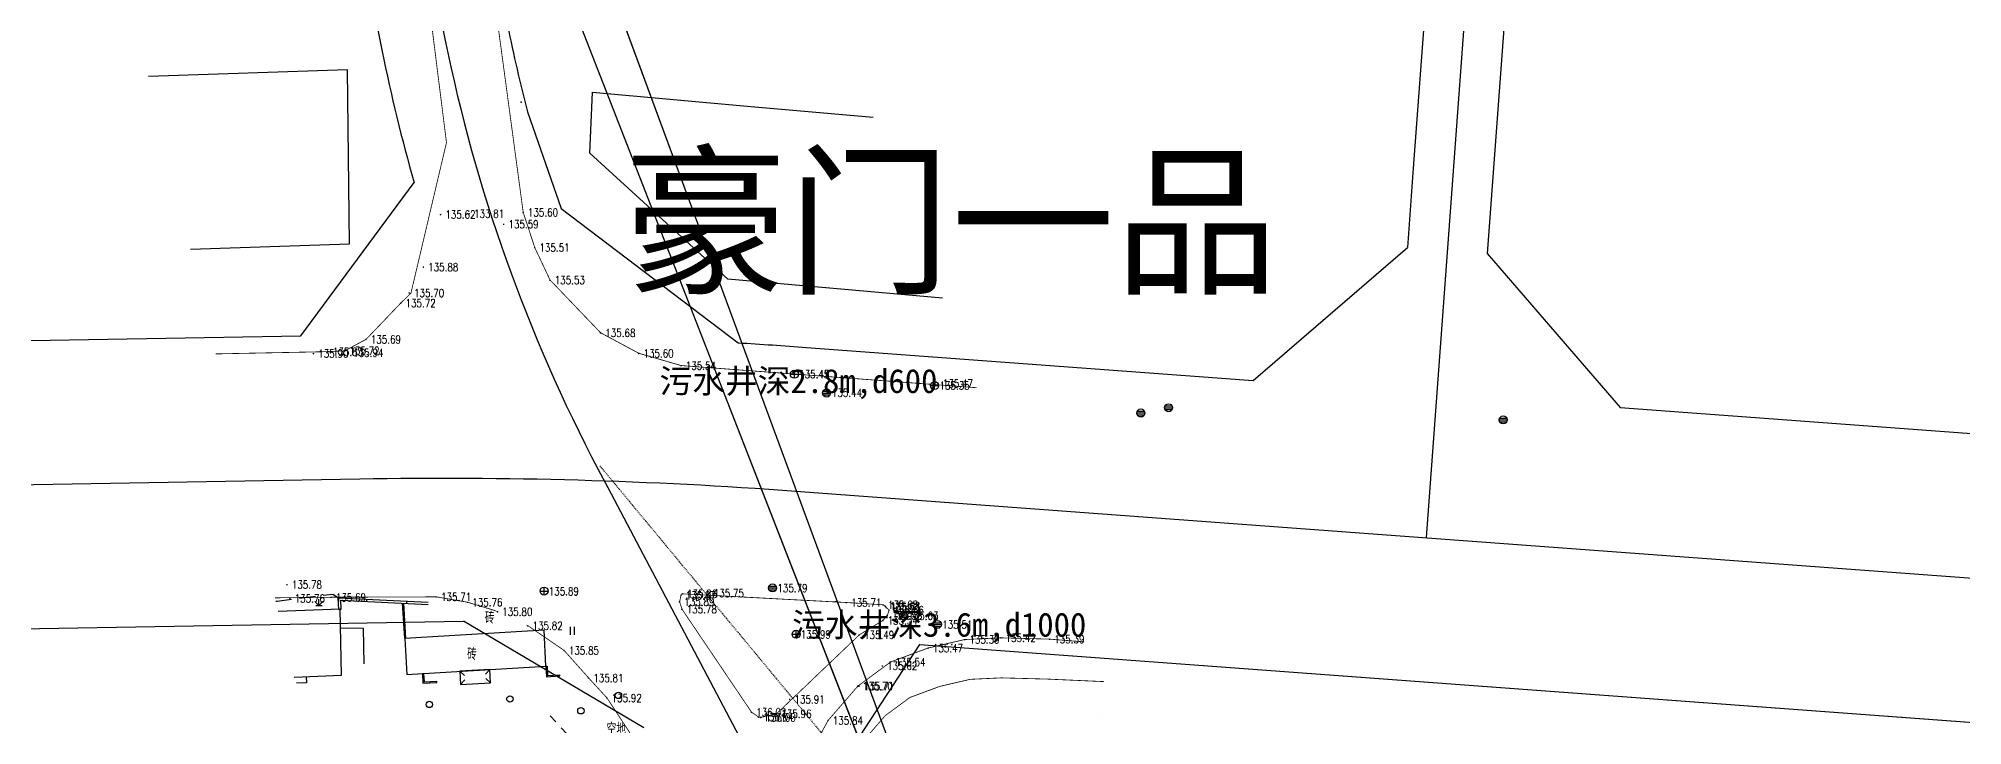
# Model space of a CAD drawing. Extents: x 529262 to 576451, y 2694391 to 2717535.
# Drawn here: x 564622.5 to 564863, y 2710207.3 to 2710293.2 of the extents above; entities that cross this region are included whole.
import ezdxf
from ezdxf.enums import TextEntityAlignment as Align
from ezdxf.xclip import XClip

# ---------------------------------------------------------------- set-up
doc = ezdxf.new("R2010")
doc.units = 0
doc.header["$XCLIPFRAME"] = 0
for name, pattern in [('DASH', [0.35, 0.25, -0.1]), ('X5', [3, 2, -1]), ('X6', [2, 1, -1])]:
    doc.linetypes.add(name, pattern=pattern)
doc.layers.add('ASSIST', color=7, linetype='Continuous', plot=False)
doc.layers.add('现状管道深度（物探资料）', color=2, linetype='Continuous', plot=False)
for name, color, linetype in [('COMPONENT', 8, 'Continuous'), ('DLSS', 4, 'Continuous'), ('DMTZ', 8, 'Continuous'), ('GCD', 8, 'Continuous'), ('JMD', 8, 'Continuous'), ('PP-COM', 7, 'Continuous'), ('RD-中线', 40, 'Continuous'), ('RD-红线', 7, 'Continuous'), ('ZBTZ', 8, 'Continuous'), ('ZJ', 7, 'Continuous'), ('地块名称', 1, 'Continuous'), ('新建水沟', 7, 'Continuous')]:
    doc.layers.add(name, color=color, linetype=linetype)
doc.layers.add('SXSS', color=5, linetype='Continuous', lineweight=0)
doc.styles.add('HZ', font='rs.shx', dxfattribs={"width": 0.8, "bigfont": 'hztxt.shx'})
doc.styles.get("Standard").update_dxf_attribs({"font": '', "height": 2.5, "bigfont": 'smfs.shx'})
doc.styles.add('STYLE1', font='simhei.ttf')
doc.styles.get('Standard').set_extended_font_data('FangSong_GB2312')
doc.linetypes.add('10422', pattern='A,0.75,[150,AAA.SHX,S=0.5,R=0,X=0,Y=0.5],1.5,[177,AAA.SHX,S=1,R=0,X=0,Y=0.4],0.75', length=3)

# ---------------------------------------------------------------- blocks, each defined once
blk = doc.blocks.new('A$C19FD0107')
at = {"layer": 'RD-中线', "color": 8, "linetype": 'Continuous', "flags": 128}
for points in [[(-6354.01, 16139.13), (-6344.95, 16011.43, 0.031949), (-6341.52, 15986.12), (-6324.7, 15902.55, 0.07181), (-6305.54, 15848.71), (-6304.35, 15846.46)], [(-6179.36, 16039.63), (-6193.56, 15944.34, 0.018531), (-6196.02, 15922.24), (-6202.08, 15840.2)], [(-6594.3, 15843.05, -0.002001), (-6589.5, 15843.15), (-6335.34, 15847.56)], [(-6335.34, 15847.56, -0.022733), (-6280.83, 15846.02), (-5863.74, 15815.18, 0.013451), (-5702.53, 15807.61), (-5575.3, 15805.07, -0.027271), (-5520.95, 15801.01, -0.00117), (-5519.09, 15800.76), (-5286.59, 15769.48, 0.015336), (-5256.09, 15766.32), (-4915.64, 15741.63)], [(-6304.35, 15846.46), (-6276.37, 15793.41, -0.118286), (-6262.53, 15739.16), (-6247.44, 14688.77)]]:
    blk.add_lwpolyline(points, format="xyb", dxfattribs=at)
at = {"layer": 'RD-红线', "color": 8, "linetype": 'Continuous', "flags": 128}
for points in [[(-6359.54, 16104.09), (-6359.17, 16098.89), (-6352.93, 16010.86, 0.031949), (-6349.36, 15984.55), (-6332.54, 15900.97, 0.020299), (-6328.55, 15884.57)], [(-6186.17, 16027.85), (-6198.5, 15945.07, 0.018531), (-6201, 15922.61), (-6203.68, 15886.38), (-6204.41, 15876.47)], [(-6176.38, 16025.69), (-6188.61, 15943.6, 0.018531), (-6191.03, 15921.87), (-6194.44, 15875.73)], [(-6336.15, 16003.3, 0.020574), (-6333.68, 15987.7), (-6316.86, 15904.13, 0.014338), (-6314.38, 15893.4), (-6310.19, 15881.32)], [(-6288.06, 15864.55, -0.003467), (-6279.51, 15863.98), (-6223.69, 15859.85)], [(-6177.82, 15856.46), (-5862.41, 15833.13, 0.000219), (-5859.81, 15832.94), (-5859.69, 15832.93)], [(-6265.39, 15826.83), (-5865.06, 15797.23, 0.001254), (-5849.97, 15796.15)]]:
    blk.add_lwpolyline(points, format="xyb", dxfattribs=at)
at = {"layer": 'RD-红线', "color": 8}
for points in [[(-6342.7, 15865.43), (-6328.55, 15884.57, 0.493341)], [(-6310.19, 15881.32), (-6288.06, 15864.55, 0.30323)], [(-6223.69, 15859.85), (-6204.41, 15876.47, 0.414219)], [(-6194.44, 15875.73), (-6177.82, 15856.46, 0.414208)], [(-6265.39, 15826.83), (-6274.98, 15812.2, 0.589257)]]:
    blk.add_lwpolyline(points, format="xyb", dxfattribs=at)
at = {"layer": 'RD-红线', "color": 8, "linetype": 'Continuous', "flags": 128}
for points in [[(-6554.93, 15861.75), (-6342.7, 15865.43)], [(-6560.94, 15825.65), (-6322.37, 15829.78)], [(-6265.39, 15826.83), (-5984.48, 15806.06)]]:
    blk.add_lwpolyline(points, dxfattribs=at)
at = {"layer": 'RD-红线', "color": 8, "linetype": 'Continuous'}
blk.add_lwpolyline([(-6299.83, 15816.45), (-6322.37, 15829.78, 0.282906)], format="xyb", dxfattribs=at)
blk = doc.blocks.new('GC200')
at = {"linetype": 'Continuous', "const_width": 0.2, "flags": 128}
blk.add_lwpolyline([(-0.1, 0, 1), (0.1, 0, 1)], format="xyb", close=True, dxfattribs=at)
blk = doc.blocks.new('gc122')
at = {"color": 8}
blk.add_circle((0, 0), 0.8, dxfattribs=at)
blk = doc.blocks.new('gc121')
at = {"color": 8}
for p, q in [((-0.5, -1), (-0.5, 1)), ((0.5, -1), (0.5, 1))]:
    blk.add_line(p, q, dxfattribs=at)
blk = doc.blocks.new('gc124')
at = {"color": 8}
for p, q in [((-1, 1), (0, 0)), ((-0.8, 0), (0.8, 0)), ((0, 0), (0, 1.6)), ((0, 0), (1, 1))]:
    blk.add_line(p, q, dxfattribs=at)
blk = doc.blocks.new('gcbj0102')
for p, q in [((-1, 0), (1, 0)), ((0, -1), (0, 1))]:
    blk.add_line(p, q)
blk.add_circle((0, 0), 1)
blk = doc.blocks.new('gcbj0103')
for p, q in [((-1, 0), (1, 0)), ((-0.9, 0.43), (0.9, 0.43)), ((-0.88, -0.47), (0.88, -0.47))]:
    blk.add_line(p, q)
blk.add_circle((0, 0), 1)

msp = doc.modelspace()

# ---------------------------------------------------------------- linework, layer by layer
at = {"layer": 'ASSIST', "linetype": 'Continuous', "flags": 128}
msp.add_lwpolyline([(564674.155, 2710353.392), (564666.738, 2710355.03), (564727.586, 2710199.041), (564730.638, 2710200.336)], close=True, dxfattribs=at)
msp.add_lwpolyline([(564674.155, 2710353.392), (564666.738, 2710355.03), (564727.586, 2710199.041), (564730.638, 2710200.336)], close=True, dxfattribs=at)
at = {"layer": 'DLSS', "linetype": 'Continuous', "flags": 128}
for points in [[(564683.071, 2710271.456, 0.1, 0.1, 0), (564673.877, 2710339.574, 0.1, 0.1, 0), (564671.117, 2710346.354, 0.1, 0.1, 0), (564664.612, 2710351.908, 0.1, 0.1, 0), (564655.211, 2710358.421, 0.1, 0.1, 0), (564641.005, 2710365.888, 0, 0, 0)], [(564739.74, 2710249.538, 0.1, 0.1, 0), (564702.803, 2710252.309, 0.1, 0.1, 0), (564697.514, 2710253.845, 0.1, 0.1, 0), (564692.739, 2710256.41, 0.1, 0.1, 0), (564686.424, 2710263.005, 0.1, 0.1, 0), (564684.51, 2710267.062, 0.1, 0.1, 0), (564683.071, 2710271.456, 0, 0, 0)], [(564652.043, 2710223.282, 0.1, 0.1, 0), (564659.065, 2710223.356, 0.1, 0.1, 0), (564672.21, 2710223.402, 0.1, 0.1, 0), (564676.116, 2710222.734, 0.1, 0.1, 0), (564679.866, 2710221.587, 0, 0, 0), (564683.648, 2710219.809, 0.1, 0.1, 0), (564688.182, 2710216.708, 0.1, 0.1, 0), (564691.246, 2710213.269, 0.1, 0.1, 0), (564693.535, 2710210.778, 0.1, 0.1, 0), (564698.427, 2710203.328, 0.1, 0.1, 0), (564702.932, 2710196.435, 0, 0, 0), (564704.394, 2710193.973, 0, 0, 0), (564705.604, 2710184.907, 0, 0, 0)]]:
    msp.add_lwpolyline(points, format="xyseb", dxfattribs=at)
at = {"layer": 'DLSS', "linetype": 'Continuous', "const_width": 0.1, "flags": 128}
for points in [[(564667.777, 2710260.128), (564669.039, 2710261.353), (564673.481, 2710280.177), (564666.288, 2710337.376), (564666.945, 2710343.342), (564661.558, 2710347.941), (564652.615, 2710354.137), (564638.679, 2710361.462)], [(564667.777, 2710260.128), (564663.435, 2710255.587), (564660.765, 2710254.152), (564658.7, 2710254.047), (564644.648, 2710253.766)], [(564725.526, 2710186.312), (564717.591, 2710200.069), (564717.824, 2710200.396), (564719.736, 2710205.31), (564721.173, 2710207.96), (564724.909, 2710212.258), (564728.993, 2710215.267), (564733.683, 2710217.009), (564738.251, 2710218.069), (564742.772, 2710218.282), (564748.855, 2710218.12), (564753.151, 2710217.781)], [(564729.857, 2710188.811), (564723.183, 2710200.381), (564724.281, 2710203.203), (564725.307, 2710205.094), (564728.32, 2710208.561), (564731.393, 2710210.825), (564735.124, 2710212.211), (564738.939, 2710213.096), (564742.823, 2710213.279), (564748.591, 2710213.125), (564755.67, 2710212.811)]]:
    msp.add_lwpolyline(points, dxfattribs=at)
msp.add_lwpolyline([(564723.481, 2710222.694), (564702.954, 2710223.782), (564702.8, 2710223.603), (564702.615, 2710222.794), (564702.913, 2710221.864), (564711.602, 2710208.996), (564712.492, 2710208.391), (564712.78, 2710208.342), (564714.741, 2710208.799), (564725.074, 2710218.653), (564728.034, 2710220.468), (564728.585, 2710221.101), (564728.803, 2710221.745), (564728.419, 2710222.099), (564728.323, 2710222.246), (564728.062, 2710222.41)], close=True, dxfattribs=at)
at = {"layer": 'DLSS', "linetype": 'X6', "flags": 128}
msp.add_lwpolyline([(564686.458, 2710208.52), (564696.453, 2710197.722), (564696.587, 2710195.927)], dxfattribs=at)
at = {"layer": 'DLSS', "linetype": 'Continuous'}
msp.add_point((564682.815, 2710285.239), dxfattribs=at)
msp.add_point((564682.815, 2710285.239), dxfattribs=at)
msp.add_point((564682.815, 2710285.239), dxfattribs=at)
msp.add_point((564682.815, 2710285.239), dxfattribs=at)
at = {"layer": 'DMTZ', "linetype": '10422', "flags": 128}
msp.add_lwpolyline([(564660.225, 2710219.521), (564663.058, 2710219.495), (564663.133, 2710215.051)], dxfattribs=at)
at = {"layer": 'JMD', "linetype": 'Continuous'}
for p, q in [((564660.015, 2710221.839), (564660.314, 2710221.851)), ((564663.501, 2710223.124), (564663.487, 2710222.825)), ((564668.495, 2710222.886), (564668.481, 2710222.586)), ((564721.959, 2710222.778), (564722.245, 2710222.868)), ((564668.104, 2710220.843), (564668.254, 2710220.853)), ((564736.653, 2710217.537), (564736.586, 2710217.348)), ((564675.151, 2710214.101), (564675.749, 2710213.569)), ((564678.881, 2710214.32), (564678.35, 2710213.722)), ((564685.907, 2710214.733), (564686.056, 2710214.74)), ((564670.47, 2710213.825), (564670.62, 2710213.834)), ((564670.54, 2710212.641), (564670.689, 2710212.65)), ((564672.286, 2710212.713), (564672.277, 2710212.863)), ((564675.248, 2710212.456), (564675.782, 2710213.052)), ((564678.98, 2710212.645), (564678.384, 2710213.179)), ((564687.641, 2710213.514), (564687.63, 2710213.664))]:
    msp.add_line(p, q, dxfattribs=at)
at = {"layer": 'JMD', "linetype": 'Continuous', "flags": 128}
for points in [[(564641.477, 2710266.838), (564661.361, 2710267.513), (564661.11, 2710289.272), (564636.24, 2710288.428)], [(564735.461, 2710260.742), (564708.644, 2710263.12), (564691.401, 2710278.856), (564691.734, 2710286.477), (564711.053, 2710284.746), (564726.826, 2710283.347)], [(564660.015, 2710221.839), (564659.96, 2710223.293), (564671.185, 2710222.758)], [(564660.314, 2710221.851), (564660.272, 2710222.978), (564671.202, 2710222.457)], [(564668.268, 2710218.194), (564667.995, 2710222.61)], [(564668.417, 2710218.203), (564668.145, 2710222.602)], [(564685.907, 2710214.733), (564685.971, 2710213.395), (564687.641, 2710213.514)], [(564686.056, 2710214.74), (564686.113, 2710213.556), (564687.63, 2710213.664)], [(564670.47, 2710213.825), (564670.542, 2710212.608), (564672.286, 2710212.713)], [(564670.62, 2710213.834), (564670.683, 2710212.767), (564672.277, 2710212.863)], [(564754.924, 2710208.698), (564754.924, 2710208.698)]]:
    msp.add_lwpolyline(points, dxfattribs=at)
at = {"layer": 'JMD', "linetype": 'Continuous', "elevation": 134.913, "flags": 128}
msp.add_lwpolyline([(564654.444, 2710213.386), (564660.355, 2710213.596), (564660.174, 2710221.845), (564652.463, 2710221.553)], dxfattribs=at)
at = {"layer": 'JMD', "linetype": 'Continuous', "flags": 128}
for points, elevation in [([(564668.268, 2710218.194), (564668.545, 2710213.712), (564685.907, 2710214.733), (564685.703, 2710219.257)], 134.891), ([(564675.151, 2710214.101), (564675.248, 2710212.456), (564678.98, 2710212.645), (564678.881, 2710214.32)], 134.928)]:
    msp.add_lwpolyline(points, close=True, dxfattribs=dict(at, elevation=elevation))
at = {"layer": 'JMD', "linetype": 'X5', "elevation": -528.268, "flags": 128}
msp.add_lwpolyline([(564655.946, 2710213.439), (564655.974, 2710212.669), (564654.63, 2710212.62)], dxfattribs=at)
at = {"layer": 'SXSS', "color": 8, "linetype": 'Continuous'}
for p, q in [((564666.738, 2710355.03), (564727.586, 2710199.041)), ((564674.155, 2710353.392), (564730.638, 2710200.336))]:
    msp.add_line(p, q, dxfattribs=at)
at = {"layer": 'ZBTZ', "linetype": 'X5', "flags": 128}
msp.add_lwpolyline([(564659.96, 2710223.293), (564659.287, 2710223.709), (564652.306, 2710222.837), (564652.157, 2710222.815)], dxfattribs=at)
at = {"layer": '新建水沟', "color": 5, "linetype": 'DASH', "ltscale": 0.1, "elevation": 143.04}
msp.add_lwpolyline([(564692.655, 2710239.775), (564722.404, 2710203.912), (564749.087, 2710144.577), (564801.321, 2710058.696), (564858.94, 2709973.728), (564856.64, 2709887.325), (564736.482, 2709870.316), (564671.801, 2709755.331), (564665.716, 2709733.478), (564684.342, 2709714.784), (564705.355, 2709682.444), (564764.149, 2709670.422), (564829.539, 2709662.444), (564838.011, 2709659.606), (564818.767, 2709548.337)], dxfattribs=at)
msp.add_lwpolyline([(564692.655, 2710239.775), (564722.404, 2710203.912), (564749.087, 2710144.577), (564801.321, 2710058.696), (564858.94, 2709973.728), (564856.64, 2709887.325), (564736.482, 2709870.316), (564671.801, 2709755.331), (564665.716, 2709733.478), (564684.342, 2709714.784), (564705.355, 2709682.444), (564764.149, 2709670.422), (564829.539, 2709662.444), (564838.011, 2709659.606), (564818.767, 2709548.337)], dxfattribs=at)
msp.add_lwpolyline([(564692.655, 2710239.775), (564722.404, 2710203.912), (564749.087, 2710144.577), (564801.321, 2710058.696), (564858.94, 2709973.728), (564856.64, 2709887.325), (564736.482, 2709870.316), (564671.801, 2709755.331), (564665.716, 2709733.478), (564684.342, 2709714.784), (564705.355, 2709682.444), (564764.149, 2709670.422), (564829.539, 2709662.444), (564838.011, 2709659.606), (564818.767, 2709548.337)], dxfattribs=at)

# ---------------------------------------------------------------- block references
at = {"layer": 'COMPONENT', "linetype": 'Continuous', "xscale": 0.5, "yscale": 0.5}
for name, p in [('gcbj0102', (564716.956, 2710251.226, 111.464)), ('gcbj0102', (564734.49, 2710249.815, 111.464)), ('gcbj0103', (564720.989, 2710248.878)), ('gcbj0103', (564760.265, 2710246.381)), ('gcbj0103', (564763.732, 2710247.04)), ('gcbj0103', (564805.552, 2710245.523)), ('gcbj0102', (564685.676, 2710224.126)), ('gcbj0103', (564714.233, 2710224.513)), ('gcbj0103', (564730.603, 2710221.051)), ('gcbj0102', (564717.168, 2710218.722, 111.464)), ('gcbj0103', (564734.843, 2710219.952))]:
    msp.add_blockref(name, p, dxfattribs=at)
at = {"layer": 'COMPONENT', "color": 252, "linetype": 'Continuous', "xscale": 0.5, "yscale": 0.5}
for name, p in [('gcbj0102', (564685.676, 2710224.126)), ('gcbj0103', (564714.233, 2710224.513)), ('gcbj0103', (564730.603, 2710221.051)), ('gcbj0102', (564717.168, 2710218.722, 111.464)), ('gcbj0103', (564734.843, 2710219.952))]:
    msp.add_blockref(name, p, dxfattribs=at)
at = {"layer": 'GCD', "color": 1, "linetype": 'Continuous'}
ref = msp.add_blockref('GC200', (564672.74, 2710271.173, 135.624), dxfattribs=dict(at, xscale=0.5, yscale=0.5, zscale=0.5))
ref.add_attrib('height', '135.62', dxfattribs={"linetype": 'Continuous', "height": 1, "style": 'HZ', "width": 0.8}).set_placement((564673.34, 2710271.173, 135.624), align=Align.MIDDLE_LEFT)
at = {"layer": 'GCD', "linetype": 'Continuous'}
ref = msp.add_blockref('GC200', (564676.322, 2710271.28, 133.807), dxfattribs=dict(at, xscale=0.5, yscale=0.5))
ref.add_attrib('height', '133.81', dxfattribs={"linetype": 'Continuous', "height": 1, "style": 'HZ', "width": 0.8}).set_placement((564676.922, 2710271.28, 133.807), align=Align.MIDDLE_LEFT)
at = {"layer": 'GCD', "color": 3, "linetype": 'Continuous'}
ref = msp.add_blockref('GC200', (564683.059, 2710271.44, 135.603), dxfattribs=dict(at, xscale=0.5, yscale=0.5, zscale=0.5))
ref.add_attrib('height', '135.60', dxfattribs={"linetype": 'Continuous', "height": 1, "style": 'HZ', "width": 0.8}).set_placement((564683.659, 2710271.44, 135.603), align=Align.MIDDLE_LEFT)
ref = msp.add_blockref('GC200', (564680.627, 2710269.963, 135.589), dxfattribs=dict(at, xscale=0.5, yscale=0.5, zscale=0.5))
ref.add_attrib('height', '135.59', dxfattribs={"linetype": 'Continuous', "height": 1, "style": 'HZ', "width": 0.8}).set_placement((564681.227, 2710269.963, 135.589), align=Align.MIDDLE_LEFT)
ref = msp.add_blockref('GC200', (564684.498, 2710267.046, 135.506), dxfattribs=dict(at, xscale=0.5, yscale=0.5, zscale=0.5))
ref.add_attrib('height', '135.51', dxfattribs={"linetype": 'Continuous', "height": 1, "style": 'HZ', "width": 0.8}).set_placement((564685.098, 2710267.046, 135.506), align=Align.MIDDLE_LEFT)
at = {"layer": 'GCD', "color": 1, "linetype": 'Continuous'}
ref = msp.add_blockref('GC200', (564670.592, 2710264.61, 135.875), dxfattribs=dict(at, xscale=0.5, yscale=0.5, zscale=0.5))
ref.add_attrib('height', '135.88', dxfattribs={"linetype": 'Continuous', "height": 1, "style": 'HZ', "width": 0.8}).set_placement((564671.192, 2710264.61, 135.875), align=Align.MIDDLE_LEFT)
at = {"layer": 'GCD', "color": 3, "linetype": 'Continuous'}
ref = msp.add_blockref('GC200', (564686.412, 2710262.989, 135.53), dxfattribs=dict(at, xscale=0.5, yscale=0.5, zscale=0.5))
ref.add_attrib('height', '135.53', dxfattribs={"linetype": 'Continuous', "height": 1, "style": 'HZ', "width": 0.8}).set_placement((564687.012, 2710262.989, 135.53), align=Align.MIDDLE_LEFT)
ref = msp.add_blockref('GC200', (564667.765, 2710260.112, 135.717), dxfattribs=dict(at, xscale=0.5, yscale=0.5, zscale=0.5))
ref.add_attrib('height', '135.72', dxfattribs={"linetype": 'Continuous', "height": 1, "style": 'HZ', "width": 0.8}).set_placement((564668.365, 2710260.112, 135.717), align=Align.MIDDLE_LEFT)
at = {"layer": 'GCD', "color": 1, "linetype": 'Continuous'}
ref = msp.add_blockref('GC200', (564668.821, 2710261.372, 135.697), dxfattribs=dict(at, xscale=0.5, yscale=0.5, zscale=0.5))
ref.add_attrib('height', '135.70', dxfattribs={"linetype": 'Continuous', "height": 1, "style": 'HZ', "width": 0.8}).set_placement((564669.421, 2710261.372, 135.697), align=Align.MIDDLE_LEFT)
at = {"layer": 'GCD', "color": 3, "linetype": 'Continuous'}
ref = msp.add_blockref('GC200', (564663.423, 2710255.571, 135.692), dxfattribs=dict(at, xscale=0.5, yscale=0.5, zscale=0.5))
ref.add_attrib('height', '135.69', dxfattribs={"linetype": 'Continuous', "height": 1, "style": 'HZ', "width": 0.8}).set_placement((564664.023, 2710255.571, 135.692), align=Align.MIDDLE_LEFT)
ref = msp.add_blockref('GC200', (564692.727, 2710256.394, 135.679), dxfattribs=dict(at, xscale=0.5, yscale=0.5, zscale=0.5))
ref.add_attrib('height', '135.68', dxfattribs={"linetype": 'Continuous', "height": 1, "style": 'HZ', "width": 0.8}).set_placement((564693.327, 2710256.394, 135.679), align=Align.MIDDLE_LEFT)
at = {"layer": 'GCD', "color": 1, "linetype": 'Continuous'}
ref = msp.add_blockref('GC200', (564656.856, 2710253.8, 135.902), dxfattribs=dict(at, xscale=0.5, yscale=0.5, zscale=0.5))
ref.add_attrib('height', '135.90', dxfattribs={"linetype": 'Continuous', "height": 1, "style": 'HZ', "width": 0.8}).set_placement((564657.456, 2710253.8, 135.902), align=Align.MIDDLE_LEFT)
at = {"layer": 'GCD', "color": 3, "linetype": 'Continuous'}
ref = msp.add_blockref('GC200', (564658.688, 2710254.031, 135.834), dxfattribs=dict(at, xscale=0.5, yscale=0.5, zscale=0.5))
ref.add_attrib('height', '135.83', dxfattribs={"linetype": 'Continuous', "height": 1, "style": 'HZ', "width": 0.8}).set_placement((564659.288, 2710254.031, 135.834), align=Align.MIDDLE_LEFT)
ref = msp.add_blockref('GC200', (564660.753, 2710254.136, 135.72), dxfattribs=dict(at, xscale=0.5, yscale=0.5, zscale=0.5))
ref.add_attrib('height', '135.72', dxfattribs={"linetype": 'Continuous', "height": 1, "style": 'HZ', "width": 0.8}).set_placement((564661.353, 2710254.136, 135.72), align=Align.MIDDLE_LEFT)
at = {"layer": 'GCD', "color": 1, "linetype": 'Continuous'}
ref = msp.add_blockref('GC200', (564661.218, 2710253.908, 135.936), dxfattribs=dict(at, xscale=0.5, yscale=0.5, zscale=0.5))
ref.add_attrib('height', '135.94', dxfattribs={"linetype": 'Continuous', "height": 1, "style": 'HZ', "width": 0.8}).set_placement((564661.818, 2710253.908, 135.936), align=Align.MIDDLE_LEFT)
at = {"layer": 'GCD', "color": 3, "linetype": 'Continuous'}
ref = msp.add_blockref('GC200', (564697.502, 2710253.829, 135.598), dxfattribs=dict(at, xscale=0.5, yscale=0.5, zscale=0.5))
ref.add_attrib('height', '135.60', dxfattribs={"linetype": 'Continuous', "height": 1, "style": 'HZ', "width": 0.8}).set_placement((564698.102, 2710253.829, 135.598), align=Align.MIDDLE_LEFT)
ref = msp.add_blockref('GC200', (564702.791, 2710252.293, 135.543), dxfattribs=dict(at, xscale=0.5, yscale=0.5, zscale=0.5))
ref.add_attrib('height', '135.54', dxfattribs={"linetype": 'Continuous', "height": 1, "style": 'HZ', "width": 0.8}).set_placement((564703.391, 2710252.293, 135.543), align=Align.MIDDLE_LEFT)
ref = msp.add_blockref('GC200', (564716.96, 2710251.231, 135.451), dxfattribs=dict(at, xscale=0.5, yscale=0.5, zscale=0.5))
ref.add_attrib('height', '135.45', dxfattribs={"linetype": 'Continuous', "height": 1, "style": 'HZ', "width": 0.8}).set_placement((564717.56, 2710251.231, 135.451), align=Align.MIDDLE_LEFT)
ref = msp.add_blockref('GC200', (564716.975, 2710251.244, 135.449), dxfattribs=dict(at, xscale=0.5, yscale=0.5, zscale=0.5))
ref.add_attrib('height', '135.45', dxfattribs={"linetype": 'Continuous', "height": 1, "style": 'HZ', "width": 0.8}).set_placement((564717.575, 2710251.244, 135.449), align=Align.MIDDLE_LEFT)
ref = msp.add_blockref('GC200', (564734.5, 2710249.8, 135.352), dxfattribs=dict(at, xscale=0.5, yscale=0.5, zscale=0.5))
ref.add_attrib('height', '135.35', dxfattribs={"linetype": 'Continuous', "height": 1, "style": 'HZ', "width": 0.8}).set_placement((564735.1, 2710249.8, 135.352), align=Align.MIDDLE_LEFT)
ref = msp.add_blockref('GC200', (564734.913, 2710250.066, 135.468), dxfattribs=dict(at, xscale=0.5, yscale=0.5, zscale=0.5))
ref.add_attrib('height', '135.47', dxfattribs={"linetype": 'Continuous', "height": 1, "style": 'HZ', "width": 0.8}).set_placement((564735.513, 2710250.066, 135.468), align=Align.MIDDLE_LEFT)
ref = msp.add_blockref('GC200', (564721.049, 2710248.913, 135.444), dxfattribs=dict(at, xscale=0.5, yscale=0.5, zscale=0.5))
ref.add_attrib('height', '135.44', dxfattribs={"linetype": 'Continuous', "height": 1, "style": 'HZ', "width": 0.8}).set_placement((564721.649, 2710248.913, 135.444), align=Align.MIDDLE_LEFT)
ref = msp.add_blockref('GC200', (564653.551, 2710224.931, 135.781), dxfattribs=dict(at, xscale=0.5, yscale=0.5, zscale=0.5))
ref.add_attrib('height', '135.78', dxfattribs={"linetype": 'Continuous', "height": 1, "style": 'HZ', "width": 0.8}).set_placement((564654.151, 2710224.931, 135.781), align=Align.MIDDLE_LEFT)
ref = msp.add_blockref('GC200', (564653.916, 2710223.206, 135.764), dxfattribs=dict(at, xscale=0.5, yscale=0.5, zscale=0.5))
ref.add_attrib('height', '135.76', dxfattribs={"linetype": 'Continuous', "height": 1, "style": 'HZ', "width": 0.8}).set_placement((564654.516, 2710223.206, 135.764), align=Align.MIDDLE_LEFT)
ref = msp.add_blockref('GC200', (564659.053, 2710223.34, 135.691), dxfattribs=dict(at, xscale=0.5, yscale=0.5, zscale=0.5))
ref.add_attrib('height', '135.69', dxfattribs={"linetype": 'Continuous', "height": 1, "style": 'HZ', "width": 0.8}).set_placement((564659.653, 2710223.34, 135.691), align=Align.MIDDLE_LEFT)
ref = msp.add_blockref('GC200', (564672.198, 2710223.386, 135.708), dxfattribs=dict(at, xscale=0.5, yscale=0.5, zscale=0.5))
ref.add_attrib('height', '135.71', dxfattribs={"linetype": 'Continuous', "height": 1, "style": 'HZ', "width": 0.8}).set_placement((564672.798, 2710223.386, 135.708), align=Align.MIDDLE_LEFT)
ref = msp.add_blockref('GC200', (564685.66, 2710224.089, 135.887), dxfattribs=dict(at, xscale=0.5, yscale=0.5, zscale=0.5))
ref.add_attrib('height', '135.89', dxfattribs={"linetype": 'Continuous', "height": 1, "style": 'HZ', "width": 0.8}).set_placement((564686.26, 2710224.089, 135.887), align=Align.MIDDLE_LEFT)
ref = msp.add_blockref('GC200', (564702.788, 2710223.587, 135.87), dxfattribs=dict(at, xscale=0.5, yscale=0.5, zscale=0.5))
ref.add_attrib('height', '135.87', dxfattribs={"linetype": 'Continuous', "height": 1, "style": 'HZ', "width": 0.8}).set_placement((564703.388, 2710223.587, 135.87), align=Align.MIDDLE_LEFT)
ref = msp.add_blockref('GC200', (564702.942, 2710223.766, 135.859), dxfattribs=dict(at, xscale=0.5, yscale=0.5, zscale=0.5))
ref.add_attrib('height', '135.86', dxfattribs={"linetype": 'Continuous', "height": 1, "style": 'HZ', "width": 0.8}).set_placement((564703.542, 2710223.766, 135.859), align=Align.MIDDLE_LEFT)
ref = msp.add_blockref('GC200', (564706.287, 2710223.853, 135.746), dxfattribs=dict(at, xscale=0.5, yscale=0.5, zscale=0.5))
ref.add_attrib('height', '135.75', dxfattribs={"linetype": 'Continuous', "height": 1, "style": 'HZ', "width": 0.8}).set_placement((564706.887, 2710223.853, 135.746), align=Align.MIDDLE_LEFT)
ref = msp.add_blockref('GC200', (564714.24, 2710224.491, 135.789), dxfattribs=dict(at, xscale=0.5, yscale=0.5, zscale=0.5))
ref.add_attrib('height', '135.79', dxfattribs={"linetype": 'Continuous', "height": 1, "style": 'HZ', "width": 0.8}).set_placement((564714.84, 2710224.491, 135.789), align=Align.MIDDLE_LEFT)
ref = msp.add_blockref('GC200', (564676.104, 2710222.718, 135.763), dxfattribs=dict(at, xscale=0.5, yscale=0.5, zscale=0.5))
ref.add_attrib('height', '135.76', dxfattribs={"linetype": 'Continuous', "height": 1, "style": 'HZ', "width": 0.8}).set_placement((564676.704, 2710222.718, 135.763), align=Align.MIDDLE_LEFT)
ref = msp.add_blockref('GC200', (564679.852, 2710221.538, 135.796), dxfattribs=dict(at, xscale=0.5, yscale=0.5, zscale=0.5))
ref.add_attrib('height', '135.80', dxfattribs={"linetype": 'Continuous', "height": 1, "style": 'HZ', "width": 0.8}).set_placement((564680.452, 2710221.538, 135.796), align=Align.MIDDLE_LEFT)
ref = msp.add_blockref('GC200', (564702.603, 2710222.778, 135.894), dxfattribs=dict(at, xscale=0.5, yscale=0.5, zscale=0.5))
ref.add_attrib('height', '135.89', dxfattribs={"linetype": 'Continuous', "height": 1, "style": 'HZ', "width": 0.8}).set_placement((564703.203, 2710222.778, 135.894), align=Align.MIDDLE_LEFT)
ref = msp.add_blockref('GC200', (564702.901, 2710221.848, 135.78), dxfattribs=dict(at, xscale=0.5, yscale=0.5, zscale=0.5))
ref.add_attrib('height', '135.78', dxfattribs={"linetype": 'Continuous', "height": 1, "style": 'HZ', "width": 0.8}).set_placement((564703.501, 2710221.848, 135.78), align=Align.MIDDLE_LEFT)
ref = msp.add_blockref('GC200', (564723.469, 2710222.678, 135.705), dxfattribs=dict(at, xscale=0.5, yscale=0.5, zscale=0.5))
ref.add_attrib('height', '135.71', dxfattribs={"linetype": 'Continuous', "height": 1, "style": 'HZ', "width": 0.8}).set_placement((564724.069, 2710222.678, 135.705), align=Align.MIDDLE_LEFT)
ref = msp.add_blockref('GC200', (564728.05, 2710222.394, 135.683), dxfattribs=dict(at, xscale=0.5, yscale=0.5, zscale=0.5))
ref.add_attrib('height', '135.68', dxfattribs={"linetype": 'Continuous', "height": 1, "style": 'HZ', "width": 0.8}).set_placement((564728.65, 2710222.394, 135.683), align=Align.MIDDLE_LEFT)
ref = msp.add_blockref('GC200', (564728.311, 2710222.23, 135.683), dxfattribs=dict(at, xscale=0.5, yscale=0.5, zscale=0.5))
ref.add_attrib('height', '135.68', dxfattribs={"linetype": 'Continuous', "height": 1, "style": 'HZ', "width": 0.8}).set_placement((564728.911, 2710222.23, 135.683), align=Align.MIDDLE_LEFT)
ref = msp.add_blockref('GC200', (564728.407, 2710222.083, 135.705), dxfattribs=dict(at, xscale=0.5, yscale=0.5, zscale=0.5))
ref.add_attrib('height', '135.71', dxfattribs={"linetype": 'Continuous', "height": 1, "style": 'HZ', "width": 0.8}).set_placement((564729.007, 2710222.083, 135.705), align=Align.MIDDLE_LEFT)
ref = msp.add_blockref('GC200', (564728.573, 2710221.085, 135.577), dxfattribs=dict(at, xscale=0.5, yscale=0.5, zscale=0.5))
ref.add_attrib('height', '135.58', dxfattribs={"linetype": 'Continuous', "height": 1, "style": 'HZ', "width": 0.8}).set_placement((564729.173, 2710221.085, 135.577), align=Align.MIDDLE_LEFT)
ref = msp.add_blockref('GC200', (564728.791, 2710221.729, 135.657), dxfattribs=dict(at, xscale=0.5, yscale=0.5, zscale=0.5))
ref.add_attrib('height', '135.66', dxfattribs={"linetype": 'Continuous', "height": 1, "style": 'HZ', "width": 0.8}).set_placement((564729.391, 2710221.729, 135.657), align=Align.MIDDLE_LEFT)
ref = msp.add_blockref('GC200', (564730.596, 2710221.031, 135.633), dxfattribs=dict(at, xscale=0.5, yscale=0.5, zscale=0.5))
ref.add_attrib('height', '135.63', dxfattribs={"linetype": 'Continuous', "height": 1, "style": 'HZ', "width": 0.8}).set_placement((564731.196, 2710221.031, 135.633), align=Align.MIDDLE_LEFT)
ref = msp.add_blockref('GC200', (564683.636, 2710219.793, 135.824), dxfattribs=dict(at, xscale=0.5, yscale=0.5, zscale=0.5))
ref.add_attrib('height', '135.82', dxfattribs={"linetype": 'Continuous', "height": 1, "style": 'HZ', "width": 0.8}).set_placement((564684.236, 2710219.793, 135.824), align=Align.MIDDLE_LEFT)
ref = msp.add_blockref('GC200', (564717.156, 2710218.706, 135.987), dxfattribs=dict(at, xscale=0.5, yscale=0.5, zscale=0.5))
ref.add_attrib('height', '135.99', dxfattribs={"linetype": 'Continuous', "height": 1, "style": 'HZ', "width": 0.8}).set_placement((564717.756, 2710218.706, 135.987), align=Align.MIDDLE_LEFT)
ref = msp.add_blockref('GC200', (564725.062, 2710218.637, 135.492), dxfattribs=dict(at, xscale=0.5, yscale=0.5, zscale=0.5))
ref.add_attrib('height', '135.49', dxfattribs={"linetype": 'Continuous', "height": 1, "style": 'HZ', "width": 0.8}).set_placement((564725.662, 2710218.637, 135.492), align=Align.MIDDLE_LEFT)
ref = msp.add_blockref('GC200', (564728.022, 2710220.452, 135.539), dxfattribs=dict(at, xscale=0.5, yscale=0.5, zscale=0.5))
ref.add_attrib('height', '135.54', dxfattribs={"linetype": 'Continuous', "height": 1, "style": 'HZ', "width": 0.8}).set_placement((564728.622, 2710220.452, 135.539), align=Align.MIDDLE_LEFT)
ref = msp.add_blockref('GC200', (564734.839, 2710219.934, 135.513), dxfattribs=dict(at, xscale=0.5, yscale=0.5, zscale=0.5))
ref.add_attrib('height', '135.51', dxfattribs={"linetype": 'Continuous', "height": 1, "style": 'HZ', "width": 0.8}).set_placement((564735.439, 2710219.934, 135.513), align=Align.MIDDLE_LEFT)
ref = msp.add_blockref('GC200', (564742.76, 2710218.266, 135.416), dxfattribs=dict(at, xscale=0.5, yscale=0.5, zscale=0.5))
ref.add_attrib('height', '135.42', dxfattribs={"linetype": 'Continuous', "height": 1, "style": 'HZ', "width": 0.8}).set_placement((564743.36, 2710218.266, 135.416), align=Align.MIDDLE_LEFT)
ref = msp.add_blockref('GC200', (564688.17, 2710216.692, 135.847), dxfattribs=dict(at, xscale=0.5, yscale=0.5, zscale=0.5))
ref.add_attrib('height', '135.85', dxfattribs={"linetype": 'Continuous', "height": 1, "style": 'HZ', "width": 0.8}).set_placement((564688.77, 2710216.692, 135.847), align=Align.MIDDLE_LEFT)
ref = msp.add_blockref('GC200', (564733.671, 2710216.993, 135.471), dxfattribs=dict(at, xscale=0.5, yscale=0.5, zscale=0.5))
ref.add_attrib('height', '135.47', dxfattribs={"linetype": 'Continuous', "height": 1, "style": 'HZ', "width": 0.8}).set_placement((564734.271, 2710216.993, 135.471), align=Align.MIDDLE_LEFT)
ref = msp.add_blockref('GC200', (564738.239, 2710218.053, 135.385), dxfattribs=dict(at, xscale=0.5, yscale=0.5, zscale=0.5))
ref.add_attrib('height', '135.39', dxfattribs={"linetype": 'Continuous', "height": 1, "style": 'HZ', "width": 0.8}).set_placement((564738.839, 2710218.053, 135.385), align=Align.MIDDLE_LEFT)
ref = msp.add_blockref('GC200', (564748.843, 2710218.104, 135.387), dxfattribs=dict(at, xscale=0.5, yscale=0.5, zscale=0.5))
ref.add_attrib('height', '135.39', dxfattribs={"linetype": 'Continuous', "height": 1, "style": 'HZ', "width": 0.8}).set_placement((564749.443, 2710218.104, 135.387), align=Align.MIDDLE_LEFT)
ref = msp.add_blockref('GC200', (564727.952, 2710214.765, 135.615), dxfattribs=dict(at, xscale=0.5, yscale=0.5, zscale=0.5))
ref.add_attrib('height', '135.62', dxfattribs={"linetype": 'Continuous', "height": 1, "style": 'HZ', "width": 0.8}).set_placement((564728.552, 2710214.765, 135.615), align=Align.MIDDLE_LEFT)
ref = msp.add_blockref('GC200', (564728.981, 2710215.251, 135.538), dxfattribs=dict(at, xscale=0.5, yscale=0.5, zscale=0.5))
ref.add_attrib('height', '135.54', dxfattribs={"linetype": 'Continuous', "height": 1, "style": 'HZ', "width": 0.8}).set_placement((564729.581, 2710215.251, 135.538), align=Align.MIDDLE_LEFT)
ref = msp.add_blockref('GC200', (564691.234, 2710213.253, 135.809), dxfattribs=dict(at, xscale=0.5, yscale=0.5, zscale=0.5))
ref.add_attrib('height', '135.81', dxfattribs={"linetype": 'Continuous', "height": 1, "style": 'HZ', "width": 0.8}).set_placement((564691.834, 2710213.253, 135.809), align=Align.MIDDLE_LEFT)
ref = msp.add_blockref('GC200', (564724.897, 2710212.242, 135.702), dxfattribs=dict(at, xscale=0.5, yscale=0.5, zscale=0.5))
ref.add_attrib('height', '135.70', dxfattribs={"linetype": 'Continuous', "height": 1, "style": 'HZ', "width": 0.8}).set_placement((564725.497, 2710212.242, 135.702), align=Align.MIDDLE_LEFT)
ref = msp.add_blockref('GC200', (564725.052, 2710212.247, 135.711), dxfattribs=dict(at, xscale=0.5, yscale=0.5, zscale=0.5))
ref.add_attrib('height', '135.71', dxfattribs={"linetype": 'Continuous', "height": 1, "style": 'HZ', "width": 0.8}).set_placement((564725.652, 2710212.247, 135.711), align=Align.MIDDLE_LEFT)
ref = msp.add_blockref('GC200', (564693.523, 2710210.762, 135.919), dxfattribs=dict(at, xscale=0.5, yscale=0.5, zscale=0.5))
ref.add_attrib('height', '135.92', dxfattribs={"linetype": 'Continuous', "height": 1, "style": 'HZ', "width": 0.8}).set_placement((564694.123, 2710210.762, 135.919), align=Align.MIDDLE_LEFT)
ref = msp.add_blockref('GC200', (564711.59, 2710208.98, 136.021), dxfattribs=dict(at, xscale=0.5, yscale=0.5, zscale=0.5))
ref.add_attrib('height', '136.02', dxfattribs={"linetype": 'Continuous', "height": 1, "style": 'HZ', "width": 0.8}).set_placement((564712.19, 2710208.98, 136.021), align=Align.MIDDLE_LEFT)
ref = msp.add_blockref('GC200', (564714.729, 2710208.783, 135.961), dxfattribs=dict(at, xscale=0.5, yscale=0.5, zscale=0.5))
ref.add_attrib('height', '135.96', dxfattribs={"linetype": 'Continuous', "height": 1, "style": 'HZ', "width": 0.8}).set_placement((564715.329, 2710208.783, 135.961), align=Align.MIDDLE_LEFT)
ref = msp.add_blockref('GC200', (564716.375, 2710210.584, 135.909), dxfattribs=dict(at, xscale=0.5, yscale=0.5, zscale=0.5))
ref.add_attrib('height', '135.91', dxfattribs={"linetype": 'Continuous', "height": 1, "style": 'HZ', "width": 0.8}).set_placement((564716.975, 2710210.584, 135.909), align=Align.MIDDLE_LEFT)
ref = msp.add_blockref('GC200', (564712.48, 2710208.375, 136.041), dxfattribs=dict(at, xscale=0.5, yscale=0.5, zscale=0.5))
ref.add_attrib('height', '136.04', dxfattribs={"linetype": 'Continuous', "height": 1, "style": 'HZ', "width": 0.8}).set_placement((564713.08, 2710208.375, 136.041), align=Align.MIDDLE_LEFT)
ref = msp.add_blockref('GC200', (564712.768, 2710208.326, 135.995), dxfattribs=dict(at, xscale=0.5, yscale=0.5, zscale=0.5))
ref.add_attrib('height', '136.00', dxfattribs={"linetype": 'Continuous', "height": 1, "style": 'HZ', "width": 0.8}).set_placement((564713.368, 2710208.326, 135.995), align=Align.MIDDLE_LEFT)
ref = msp.add_blockref('GC200', (564721.161, 2710207.944, 135.84), dxfattribs=dict(at, xscale=0.5, yscale=0.5, zscale=0.5))
ref.add_attrib('height', '135.84', dxfattribs={"linetype": 'Continuous', "height": 1, "style": 'HZ', "width": 0.8}).set_placement((564721.761, 2710207.944, 135.84), align=Align.MIDDLE_LEFT)
at = {"layer": 'PP-COM'}
ref = msp.add_blockref('A$C19FD0107', (570997.993, 2694390.603), dxfattribs=at)
XClip(ref).set_block_clipping_path([(-9366.4383134884, 14428.6043910822), (-3328.4480743363, 17452.7484863754)])
at = {"layer": 'ZBTZ', "linetype": 'Continuous', "xscale": 0.5, "yscale": 0.5}
for name, p in [('gc124', (564657.544, 2710222.314)), ('gc121', (564689.246, 2710219.165))]:
    msp.add_blockref(name, p, dxfattribs=at)
at = {"layer": 'ZBTZ', "linetype": 'Continuous', "xscale": 0.5, "yscale": 0.5, "zscale": 0.5}
for p in [(564671.337, 2710209.955), (564681.412, 2710210.632), (564690.282, 2710209.163), (564694.973, 2710211.084)]:
    msp.add_blockref('gc122', p, dxfattribs=at)

# ---------------------------------------------------------------- texts
at = {"layer": 'JMD', "linetype": 'Continuous', "style": 'HZ', "width": 0.8}
for p in [(564679.48, 2710220.801), (564677.255, 2710216.245)]:
    msp.add_text('砖', height=1.5, dxfattribs=at).set_placement(p, align=Align.MIDDLE_RIGHT)
at = {"layer": 'ZJ', "color": 8, "linetype": 'Continuous', "style": 'HZ', "width": 0.8}
msp.add_text('空地', height=1.5, dxfattribs=at).set_placement((564694.708, 2710207.004), align=Align.MIDDLE)
at = {"layer": '地块名称', "color": 1, "style": 'STYLE1'}
msp.add_text('豪门一品', height=15, dxfattribs=at).set_placement((564695.619, 2710262.798))
at = {"layer": '现状管道深度（物探资料）'}
for s, p in [('污水井深2.8m,d600', (564717.47, 2710250.375)), ('污水井深3.6m,d1000', (564735.06, 2710219.925))]:
    msp.add_text(s, height=3, dxfattribs=at).set_placement(p, align=Align.MIDDLE_CENTER)

doc.saveas('drawing.dxf')
